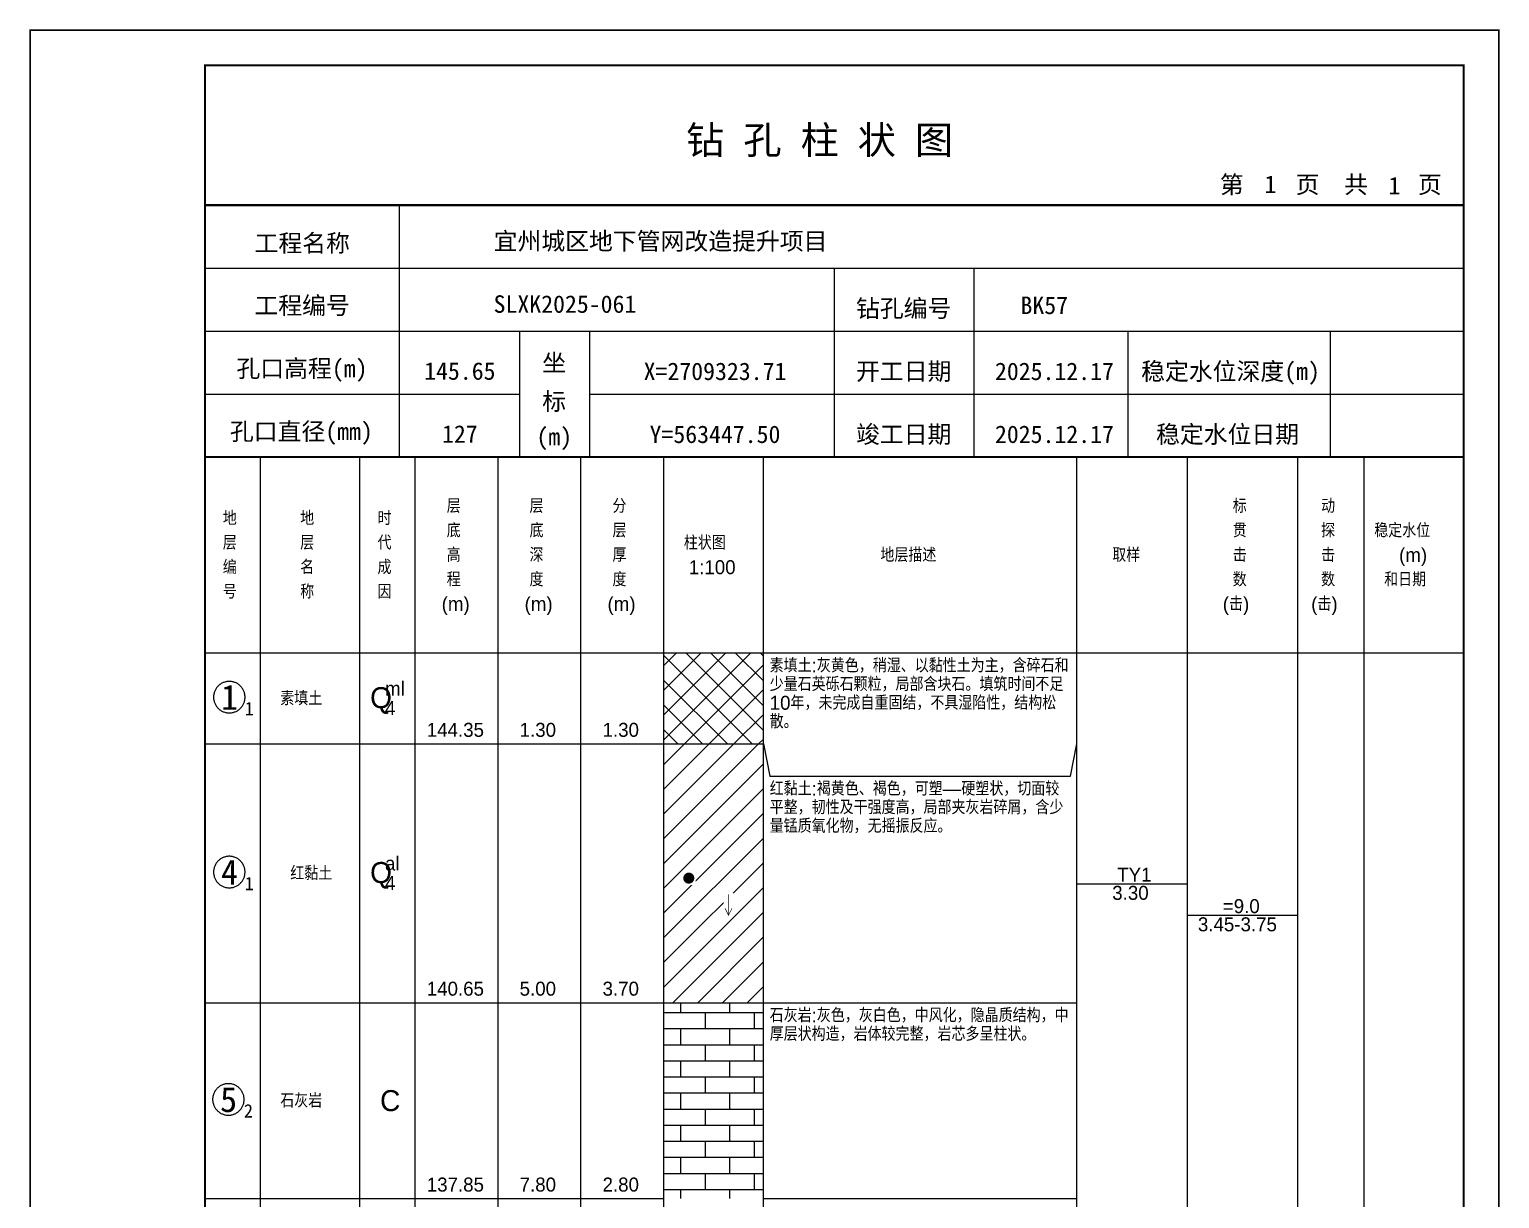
# Model space of a CAD drawing. Header units: millimetres. Extents: x 12489 to 89920, y 4630 to 4927.
# Drawn here: x 24809.3 to 25019.6, y 4759.7 to 4926.8 of the extents above; entities that cross this region are included whole.
import ezdxf
from ezdxf.enums import TextEntityAlignment as Align

# ---------------------------------------------------------------- set-up
doc = ezdxf.new("R2010")
doc.units = ezdxf.units.MM
doc.layers.add('GICAD_QUYANG', color=7, linetype='Continuous')
doc.layers.add('ZZT_TC', color=7, linetype='Continuous')
doc.styles.add('成果图图块', font='', dxfattribs={"height": 2.5})
doc.styles.add('成果图模板', font='')
doc.styles.add('成果图模板标题', font='simhei.ttf')
doc.styles.add('成果图表体', font='Comfont.shx', dxfattribs={"height": 2, "bigfont": 'Hztxt12a.shx'})
doc.styles.get('成果图图块').set_extended_font_data('FangSong_GB2312')
doc.styles.get('成果图模板').set_extended_font_data('FangSong_GB2312')

# ---------------------------------------------------------------- blocks, each defined once
blk = doc.blocks.new('DCBH-1-1-1030', base_point=(0.3, -0.11))
at = {"layer": 'ZZT_TC', "color": 7}
blk.add_polyline3d([(-0.19, 2.31, 0), (-0.3, 2.31, 0), (-0.41, 2.3, 0), (-0.52, 2.29, 0), (-0.63, 2.27, 0), (-0.73, 2.24, 0), (-0.84, 2.21, 0), (-0.95, 2.18, 0), (-1.05, 2.14, 0), (-1.15, 2.09, 0), (-1.25, 2.04, 0), (-1.35, 1.99, 0), (-1.44, 1.93, 0), (-1.53, 1.87, 0), (-1.62, 1.8, 0), (-1.7, 1.73, 0), (-1.78, 1.65, 0), (-1.86, 1.57, 0), (-1.93, 1.49, 0), (-2, 1.4, 0), (-2.06, 1.31, 0), (-2.12, 1.22, 0), (-2.17, 1.12, 0), (-2.22, 1.02, 0), (-2.27, 0.92, 0), (-2.31, 0.82, 0), (-2.34, 0.71, 0), (-2.37, 0.61, 0), (-2.4, 0.5, 0), (-2.41, 0.39, 0), (-2.43, 0.28, 0), (-2.44, 0.17, 0), (-2.44, 0.06, 0), (-2.44, -0.05, 0), (-2.43, -0.16, 0), (-2.41, -0.27, 0), (-2.4, -0.38, 0), (-2.37, -0.49, 0), (-2.34, -0.6, 0), (-2.31, -0.7, 0), (-2.27, -0.8, 0), (-2.22, -0.9, 0), (-2.17, -1, 0), (-2.12, -1.1, 0), (-2.06, -1.19, 0), (-2, -1.28, 0), (-1.93, -1.37, 0), (-1.86, -1.45, 0), (-1.78, -1.53, 0), (-1.7, -1.61, 0), (-1.62, -1.68, 0), (-1.53, -1.75, 0), (-1.44, -1.81, 0), (-1.35, -1.87, 0), (-1.25, -1.93, 0), (-1.15, -1.98, 0), (-1.05, -2.02, 0), (-0.95, -2.06, 0), (-0.84, -2.1, 0), (-0.73, -2.13, 0), (-0.63, -2.15, 0), (-0.52, -2.17, 0), (-0.41, -2.18, 0), (-0.3, -2.19, 0), (-0.19, -2.19, 0), (-0.08, -2.19, 0), (0.03, -2.18, 0), (0.14, -2.17, 0), (0.25, -2.15, 0), (0.36, -2.13, 0), (0.47, -2.1, 0), (0.57, -2.06, 0), (0.67, -2.02, 0), (0.77, -1.98, 0), (0.87, -1.93, 0), (0.97, -1.87, 0), (1.06, -1.81, 0), (1.15, -1.75, 0), (1.24, -1.68, 0), (1.32, -1.61, 0), (1.4, -1.53, 0), (1.48, -1.45, 0), (1.55, -1.37, 0), (1.62, -1.28, 0), (1.68, -1.19, 0), (1.74, -1.1, 0), (1.8, -1, 0), (1.85, -0.9, 0), (1.89, -0.8, 0), (1.93, -0.7, 0), (1.97, -0.6, 0), (2, -0.49, 0), (2.02, -0.38, 0), (2.04, -0.27, 0), (2.05, -0.16, 0), (2.06, -0.05, 0), (2.06, 0.06, 0), (2.06, 0.17, 0), (2.05, 0.28, 0), (2.04, 0.39, 0), (2.02, 0.5, 0), (2, 0.61, 0), (1.97, 0.71, 0), (1.93, 0.82, 0), (1.89, 0.92, 0), (1.85, 1.02, 0), (1.8, 1.12, 0), (1.74, 1.22, 0), (1.68, 1.31, 0), (1.62, 1.4, 0), (1.55, 1.49, 0), (1.48, 1.57, 0), (1.4, 1.65, 0), (1.32, 1.73, 0), (1.24, 1.8, 0), (1.15, 1.87, 0), (1.06, 1.93, 0), (0.97, 1.99, 0), (0.87, 2.04, 0), (0.77, 2.09, 0), (0.67, 2.14, 0), (0.57, 2.18, 0), (0.47, 2.21, 0), (0.36, 2.24, 0), (0.25, 2.27, 0), (0.14, 2.29, 0), (0.03, 2.3, 0), (-0.08, 2.31, 0), (-0.19, 2.31, 0)], dxfattribs=at)
at = {"style": '成果图图块'}
blk.add_text('1', height=3.57, dxfattribs=at).set_placement((-0.16, -1.74), align=Align.CENTER)
blk.add_text('1', height=1.91, dxfattribs=at).set_placement((2.03, -2.53))
blk = doc.blocks.new('DCBH-1-1-1031', base_point=(0.3, -0.11))
at = {"layer": 'ZZT_TC', "color": 7}
blk.add_polyline3d([(-0.19, 2.31, 0), (-0.3, 2.31, 0), (-0.41, 2.3, 0), (-0.52, 2.29, 0), (-0.63, 2.27, 0), (-0.73, 2.24, 0), (-0.84, 2.21, 0), (-0.95, 2.18, 0), (-1.05, 2.14, 0), (-1.15, 2.09, 0), (-1.25, 2.04, 0), (-1.35, 1.99, 0), (-1.44, 1.93, 0), (-1.53, 1.87, 0), (-1.62, 1.8, 0), (-1.7, 1.73, 0), (-1.78, 1.65, 0), (-1.86, 1.57, 0), (-1.93, 1.49, 0), (-2, 1.4, 0), (-2.06, 1.31, 0), (-2.12, 1.22, 0), (-2.17, 1.12, 0), (-2.22, 1.02, 0), (-2.27, 0.92, 0), (-2.31, 0.82, 0), (-2.34, 0.71, 0), (-2.37, 0.61, 0), (-2.4, 0.5, 0), (-2.41, 0.39, 0), (-2.43, 0.28, 0), (-2.44, 0.17, 0), (-2.44, 0.06, 0), (-2.44, -0.05, 0), (-2.43, -0.16, 0), (-2.41, -0.27, 0), (-2.4, -0.38, 0), (-2.37, -0.49, 0), (-2.34, -0.6, 0), (-2.31, -0.7, 0), (-2.27, -0.8, 0), (-2.22, -0.9, 0), (-2.17, -1, 0), (-2.12, -1.1, 0), (-2.06, -1.19, 0), (-2, -1.28, 0), (-1.93, -1.37, 0), (-1.86, -1.45, 0), (-1.78, -1.53, 0), (-1.7, -1.61, 0), (-1.62, -1.68, 0), (-1.53, -1.75, 0), (-1.44, -1.81, 0), (-1.35, -1.87, 0), (-1.25, -1.93, 0), (-1.15, -1.98, 0), (-1.05, -2.02, 0), (-0.95, -2.06, 0), (-0.84, -2.1, 0), (-0.73, -2.13, 0), (-0.63, -2.15, 0), (-0.52, -2.17, 0), (-0.41, -2.18, 0), (-0.3, -2.19, 0), (-0.19, -2.19, 0), (-0.08, -2.19, 0), (0.03, -2.18, 0), (0.14, -2.17, 0), (0.25, -2.15, 0), (0.36, -2.13, 0), (0.47, -2.1, 0), (0.57, -2.06, 0), (0.67, -2.02, 0), (0.77, -1.98, 0), (0.87, -1.93, 0), (0.97, -1.87, 0), (1.06, -1.81, 0), (1.15, -1.75, 0), (1.24, -1.68, 0), (1.32, -1.61, 0), (1.4, -1.53, 0), (1.48, -1.45, 0), (1.55, -1.37, 0), (1.62, -1.28, 0), (1.68, -1.19, 0), (1.74, -1.1, 0), (1.8, -1, 0), (1.85, -0.9, 0), (1.89, -0.8, 0), (1.93, -0.7, 0), (1.97, -0.6, 0), (2, -0.49, 0), (2.02, -0.38, 0), (2.04, -0.27, 0), (2.05, -0.16, 0), (2.06, -0.05, 0), (2.06, 0.06, 0), (2.06, 0.17, 0), (2.05, 0.28, 0), (2.04, 0.39, 0), (2.02, 0.5, 0), (2, 0.61, 0), (1.97, 0.71, 0), (1.93, 0.82, 0), (1.89, 0.92, 0), (1.85, 1.02, 0), (1.8, 1.12, 0), (1.74, 1.22, 0), (1.68, 1.31, 0), (1.62, 1.4, 0), (1.55, 1.49, 0), (1.48, 1.57, 0), (1.4, 1.65, 0), (1.32, 1.73, 0), (1.24, 1.8, 0), (1.15, 1.87, 0), (1.06, 1.93, 0), (0.97, 1.99, 0), (0.87, 2.04, 0), (0.77, 2.09, 0), (0.67, 2.14, 0), (0.57, 2.18, 0), (0.47, 2.21, 0), (0.36, 2.24, 0), (0.25, 2.27, 0), (0.14, 2.29, 0), (0.03, 2.3, 0), (-0.08, 2.31, 0), (-0.19, 2.31, 0)], dxfattribs=at)
at = {"style": '成果图图块'}
blk.add_text('4', height=3.57, dxfattribs=at).set_placement((-0.16, -1.74), align=Align.CENTER)
blk.add_text('1', height=1.91, dxfattribs=at).set_placement((2.03, -2.53))
blk = doc.blocks.new('DCBH-1-1-1032', base_point=(0.43, -0.11))
at = {"layer": 'ZZT_TC', "color": 7}
blk.add_polyline3d([(-0.19, 2.31, 0), (-0.3, 2.31, 0), (-0.41, 2.3, 0), (-0.52, 2.29, 0), (-0.63, 2.27, 0), (-0.73, 2.24, 0), (-0.84, 2.21, 0), (-0.95, 2.18, 0), (-1.05, 2.14, 0), (-1.15, 2.09, 0), (-1.25, 2.04, 0), (-1.35, 1.99, 0), (-1.44, 1.93, 0), (-1.53, 1.87, 0), (-1.62, 1.8, 0), (-1.7, 1.73, 0), (-1.78, 1.65, 0), (-1.86, 1.57, 0), (-1.93, 1.49, 0), (-2, 1.4, 0), (-2.06, 1.31, 0), (-2.12, 1.22, 0), (-2.17, 1.12, 0), (-2.22, 1.02, 0), (-2.27, 0.92, 0), (-2.31, 0.82, 0), (-2.34, 0.71, 0), (-2.37, 0.61, 0), (-2.4, 0.5, 0), (-2.41, 0.39, 0), (-2.43, 0.28, 0), (-2.44, 0.17, 0), (-2.44, 0.06, 0), (-2.44, -0.05, 0), (-2.43, -0.16, 0), (-2.41, -0.27, 0), (-2.4, -0.38, 0), (-2.37, -0.49, 0), (-2.34, -0.6, 0), (-2.31, -0.7, 0), (-2.27, -0.8, 0), (-2.22, -0.9, 0), (-2.17, -1, 0), (-2.12, -1.1, 0), (-2.06, -1.19, 0), (-2, -1.28, 0), (-1.93, -1.37, 0), (-1.86, -1.45, 0), (-1.78, -1.53, 0), (-1.7, -1.61, 0), (-1.62, -1.68, 0), (-1.53, -1.75, 0), (-1.44, -1.81, 0), (-1.35, -1.87, 0), (-1.25, -1.93, 0), (-1.15, -1.98, 0), (-1.05, -2.02, 0), (-0.95, -2.06, 0), (-0.84, -2.1, 0), (-0.73, -2.13, 0), (-0.63, -2.15, 0), (-0.52, -2.17, 0), (-0.41, -2.18, 0), (-0.3, -2.19, 0), (-0.19, -2.19, 0), (-0.08, -2.19, 0), (0.03, -2.18, 0), (0.14, -2.17, 0), (0.25, -2.15, 0), (0.36, -2.13, 0), (0.47, -2.1, 0), (0.57, -2.06, 0), (0.67, -2.02, 0), (0.77, -1.98, 0), (0.87, -1.93, 0), (0.97, -1.87, 0), (1.06, -1.81, 0), (1.15, -1.75, 0), (1.24, -1.68, 0), (1.32, -1.61, 0), (1.4, -1.53, 0), (1.48, -1.45, 0), (1.55, -1.37, 0), (1.62, -1.28, 0), (1.68, -1.19, 0), (1.74, -1.1, 0), (1.8, -1, 0), (1.85, -0.9, 0), (1.89, -0.8, 0), (1.93, -0.7, 0), (1.97, -0.6, 0), (2, -0.49, 0), (2.02, -0.38, 0), (2.04, -0.27, 0), (2.05, -0.16, 0), (2.06, -0.05, 0), (2.06, 0.06, 0), (2.06, 0.17, 0), (2.05, 0.28, 0), (2.04, 0.39, 0), (2.02, 0.5, 0), (2, 0.61, 0), (1.97, 0.71, 0), (1.93, 0.82, 0), (1.89, 0.92, 0), (1.85, 1.02, 0), (1.8, 1.12, 0), (1.74, 1.22, 0), (1.68, 1.31, 0), (1.62, 1.4, 0), (1.55, 1.49, 0), (1.48, 1.57, 0), (1.4, 1.65, 0), (1.32, 1.73, 0), (1.24, 1.8, 0), (1.15, 1.87, 0), (1.06, 1.93, 0), (0.97, 1.99, 0), (0.87, 2.04, 0), (0.77, 2.09, 0), (0.67, 2.14, 0), (0.57, 2.18, 0), (0.47, 2.21, 0), (0.36, 2.24, 0), (0.25, 2.27, 0), (0.14, 2.29, 0), (0.03, 2.3, 0), (-0.08, 2.31, 0), (-0.19, 2.31, 0)], dxfattribs=at)
at = {"style": '成果图图块'}
blk.add_text('5', height=3.57, dxfattribs=at).set_placement((-0.16, -1.74), align=Align.CENTER)
blk.add_text('2', height=1.91, dxfattribs=at).set_placement((2.03, -2.53))
blk = doc.blocks.new('gkqy1.dwg', base_point=(0.8, 0))
blk.add_wipeout([(-0.2, -0.2), (1.8, -0.2), (1.8, 1.8), (-0.2, 1.8)])
at = {"layer": 'GICAD_QUYANG'}
h = blk.add_hatch(color=7, dxfattribs=at)
edge = h.paths.add_edge_path()
edge.add_arc((0.8, 0.8), 0.8, 0, 360)
blk = doc.blocks.new('zztSLbg.dwg', base_point=(0.5, 0))
blk.add_wipeout([(-0.2, -0.2), (1.2, -0.2), (1.2, 3.2), (-0.2, 3.2)])
at = {"color": 7, "const_width": 0.1}
for points in [[(0.5, 3), (0.5, 0)], [(0, 1), (0.5, 0), (1, 1)]]:
    blk.add_lwpolyline(points, dxfattribs=at)
blk = doc.blocks.new('钻孔柱状图路桥昇龙制图梁世成校核莫家里.dwg57', base_point=(25, 236))
for p, q in [((52.82, 236), (52.82, 272)), ((25, 263), (205, 263)), ((115, 236), (115, 263)), ((135, 236), (135, 263)), ((25, 254), (205, 254)), ((70, 236), (70, 254)), ((80, 236), (80, 254)), ((157, 236), (157, 254)), ((185.95, 236), (185.95, 254)), ((25, 245), (70, 245)), ((80, 245), (205, 245))]:
    blk.add_line(p, q)
for points, const_width in [([(0, 0), (210, 0), (210, 297), (0, 297)], 0.25), ([(25, 5), (205, 5), (205, 292), (25, 292)], 0.3)]:
    blk.add_lwpolyline(points, close=True, dxfattribs=dict(const_width=const_width))
at = {"const_width": 0.3}
for points in [[(25, 272), (205, 272)], [(25, 236), (205, 236)]]:
    blk.add_lwpolyline(points, dxfattribs=at)
for s, height, style, p in [('钻 孔 柱 状 图', 4, '成果图模板标题', (93.8, 279.31)), ('第', 2.5, '成果图模板', (170.12, 273.7)), ('页', 2.5, '成果图模板', (180.96, 273.7)), ('共', 2.5, '成果图模板', (187.88, 273.7)), ('页', 2.5, '成果图模板', (198.44, 273.7)), ('工程名称', 2.5, '成果图模板', (32.07, 265.32)), ('宜州城区地下管网改造提升项目', 2.5, '成果图模板', (66.26, 265.61)), ('工程编号', 2.5, '成果图模板', (32.05, 256.41)), ('SLXK2025-061', 2.5, '成果图模板', (66.26, 256.61)), ('钻孔编号', 2.5, '成果图模板', (118.08, 256)), ('BK57', 2.5, '成果图模板', (141.61, 256.43)), ('孔口高程(m)', 2.5, '成果图模板', (29.48, 247.41)), ('坐', 2.5, '成果图模板', (73.21, 248.24)), ('开工日期', 2.5, '成果图模板', (118.08, 247)), ('稳定水位深度(m)', 2.5, '成果图模板', (158.86, 247)), ('标', 2.5, '成果图模板', (73.21, 242.7)), ('孔口直径(mm)', 2.5, '成果图模板', (28.54, 238.41)), ('(m) ', 2.5, '成果图模板', (72.38, 237.65)), ('竣工日期', 2.5, '成果图模板', (118.08, 238)), ('稳定水位日期', 2.5, '成果图模板', (160.99, 238))]:
    blk.add_text(s, height=height, dxfattribs=dict(style=style)).set_placement(p)
at = {"style": '成果图模板'}
for s, p in [('1', (177.35, 273.74)), ('1', (195.08, 273.53)), ('145.65', (61.43, 247.04)), ('X=2709323.71', (97.92, 247)), ('2025.12.17', (146.46, 247)), ('127', (61.43, 238.04)), ('Y=563447.50', (97.92, 238)), ('2025.12.17', (146.46, 238))]:
    blk.add_text(s, height=2.5, dxfattribs=at).set_placement(p, align=Align.CENTER)

msp = doc.modelspace()

# ---------------------------------------------------------------- hatches: boundary and pattern name
at = {"linetype": 'Continuous'}
h = msp.add_hatch(dxfattribs=at)
h.set_pattern_fill('GKSTT', scale=0.5, style=0, pattern_type=2)
h.set_pattern_definition([(45, (0, 0), (-1.76776695, 1.76776695), []), (135, (0, 0), (-1.76776695, -1.76776695), [])])
h.paths.add_polyline_path([(24900.06, 4824.71), (24914.29, 4824.71), (24914.29, 4837.71), (24900.06, 4837.71)])
h = msp.add_hatch(dxfattribs=at)
h.set_pattern_fill('GKNXT', scale=0.5, style=0, pattern_type=2)
h.set_pattern_definition([(45, (0, 0), (-1.76776695, 1.76776695), [])])
h.paths.add_polyline_path([(24900.06, 4787.71), (24914.29, 4787.71), (24914.29, 4824.71), (24900.06, 4824.71)])
h = msp.add_hatch(dxfattribs=at)
h.set_pattern_fill('GKSHY', scale=0.5, style=0, pattern_type=2)
h.set_pattern_definition([(0, (0, 0), (0, 2.3), []), (90, (0, 0), (-3.5, 2.3), [2.3, -2.3])])
h.paths.add_polyline_path([(24900.06, 4759.71), (24914.29, 4759.71), (24914.29, 4787.71), (24900.06, 4787.71)])

# ---------------------------------------------------------------- linework, layer by layer
at = {"color": 0}
for p, q in [((24834.45, 4837.71), (24842.35, 4837.71)), ((24834.45, 4824.71), (24834.45, 4837.71)), ((24842.35, 4824.71), (24842.35, 4837.71)), ((24834.45, 4824.71), (24842.35, 4824.71)), ((24834.45, 4824.71), (24842.35, 4824.71)), ((24834.45, 4787.71), (24834.45, 4824.71)), ((24842.35, 4787.71), (24842.35, 4824.71)), ((24834.45, 4787.71), (24842.35, 4787.71)), ((24834.45, 4787.71), (24842.35, 4787.71)), ((24834.45, 4759.71), (24834.45, 4787.71)), ((24842.35, 4759.71), (24842.35, 4787.71)), ((24834.45, 4759.71), (24842.35, 4759.71))]:
    msp.add_line(p, q, dxfattribs=at)
for points in [[(24834.45, 4865.71), (24842.35, 4865.71)], [(24834.45, 4837.71), (24834.45, 4865.71)], [(24842.35, 4837.71), (24842.35, 4865.71)], [(24842.35, 4865.71), (24856.58, 4865.71)], [(24842.35, 4837.71), (24842.35, 4865.71)], [(24856.58, 4837.71), (24856.58, 4865.71)], [(24856.58, 4865.71), (24864.49, 4865.71)], [(24856.58, 4837.71), (24856.58, 4865.71)], [(24864.49, 4837.71), (24864.49, 4865.71)], [(24864.49, 4865.71), (24876.35, 4865.71)], [(24864.49, 4837.71), (24864.49, 4865.71)], [(24876.35, 4837.71), (24876.35, 4865.71)], [(24876.35, 4865.71), (24888.2, 4865.71)], [(24876.35, 4837.71), (24876.35, 4865.71)], [(24888.2, 4837.71), (24888.2, 4865.71)], [(24888.2, 4865.71), (24900.06, 4865.71)], [(24888.2, 4837.71), (24888.2, 4865.71)], [(24900.06, 4837.71), (24900.06, 4865.71)], [(24900.06, 4865.71), (24914.29, 4865.71)], [(24900.06, 4837.71), (24900.06, 4865.71)], [(24914.29, 4837.71), (24914.29, 4865.71)], [(24914.29, 4865.71), (24959.11, 4865.71)], [(24914.29, 4837.71), (24914.29, 4865.71)], [(24959.11, 4837.71), (24959.11, 4865.71)], [(24959.11, 4865.71), (24974.92, 4865.71)], [(24959.11, 4837.71), (24959.11, 4865.71)], [(24974.92, 4837.71), (24974.92, 4865.71)], [(24974.92, 4865.71), (24990.73, 4865.71)], [(24974.92, 4837.71), (24974.92, 4865.71)], [(24990.73, 4837.71), (24990.73, 4865.71)], [(24990.73, 4865.71), (25000.22, 4865.71)], [(24990.73, 4837.71), (24990.73, 4865.71)], [(25000.22, 4837.71), (25000.22, 4865.71)], [(25000.22, 4865.71), (25014.45, 4865.71)], [(25000.22, 4837.71), (25000.22, 4865.71)], [(25014.45, 4837.71), (25014.45, 4865.71)], [(24834.45, 4837.71), (24842.35, 4837.71)], [(24834.45, 4643.71), (24834.45, 4837.71)], [(24834.45, 4837.71), (24842.35, 4837.71)], [(24842.35, 4643.71), (24842.35, 4837.71)], [(24842.35, 4837.71), (24856.58, 4837.71)], [(24842.35, 4643.71), (24842.35, 4837.71)], [(24842.35, 4837.71), (24856.58, 4837.71)], [(24842.35, 4837.71), (24856.58, 4837.71)], [(24842.35, 4824.71), (24842.35, 4837.71)], [(24856.58, 4643.71), (24856.58, 4837.71)], [(24856.58, 4824.71), (24856.58, 4837.71)], [(24856.58, 4837.71), (24864.49, 4837.71)], [(24856.58, 4643.71), (24856.58, 4837.71)], [(24856.58, 4837.71), (24864.49, 4837.71)], [(24856.58, 4837.71), (24864.49, 4837.71)], [(24856.58, 4824.71), (24856.58, 4837.71)], [(24864.49, 4643.71), (24864.49, 4837.71)], [(24864.49, 4824.71), (24864.49, 4837.71)], [(24864.49, 4837.71), (24876.35, 4837.71)], [(24864.49, 4643.71), (24864.49, 4837.71)], [(24864.49, 4837.71), (24876.35, 4837.71)], [(24864.49, 4837.71), (24876.35, 4837.71)], [(24864.49, 4824.71), (24864.49, 4837.71)], [(24876.35, 4643.71), (24876.35, 4837.71)], [(24876.35, 4824.71), (24876.35, 4837.71)], [(24876.35, 4837.71), (24888.2, 4837.71)], [(24876.35, 4643.71), (24876.35, 4837.71)], [(24876.35, 4837.71), (24888.2, 4837.71)], [(24876.35, 4837.71), (24888.2, 4837.71)], [(24876.35, 4824.71), (24876.35, 4837.71)], [(24888.2, 4643.71), (24888.2, 4837.71)], [(24888.2, 4824.71), (24888.2, 4837.71)], [(24888.2, 4837.71), (24900.06, 4837.71)], [(24888.2, 4643.71), (24888.2, 4837.71)], [(24888.2, 4837.71), (24900.06, 4837.71)], [(24888.2, 4837.71), (24900.06, 4837.71)], [(24888.2, 4824.71), (24888.2, 4837.71)], [(24900.06, 4643.71), (24900.06, 4837.71)], [(24900.06, 4824.71), (24900.06, 4837.71)], [(24900.06, 4837.71), (24914.29, 4837.71)], [(24900.06, 4643.71), (24900.06, 4837.71)], [(24900.06, 4837.71), (24914.29, 4837.71)], [(24914.29, 4643.71), (24914.29, 4837.71)], [(24914.29, 4837.71), (24959.11, 4837.71)], [(24914.29, 4643.71), (24914.29, 4837.71)], [(24914.29, 4837.71), (24959.11, 4837.71)], [(24914.29, 4824.71), (24914.29, 4837.71)], [(24959.11, 4643.71), (24959.11, 4837.71)], [(24959.11, 4824.71), (24959.11, 4837.71)], [(24959.11, 4837.71), (24974.92, 4837.71)], [(24959.11, 4643.71), (24959.11, 4837.71)], [(24959.11, 4837.71), (24974.92, 4837.71)], [(24974.92, 4643.71), (24974.92, 4837.71)], [(24974.92, 4837.71), (24990.73, 4837.71)], [(24974.92, 4643.71), (24974.92, 4837.71)], [(24974.92, 4837.71), (24990.73, 4837.71)], [(24990.73, 4643.71), (24990.73, 4837.71)], [(24990.73, 4837.71), (25000.22, 4837.71)], [(24990.73, 4643.71), (24990.73, 4837.71)], [(24990.73, 4837.71), (25000.22, 4837.71)], [(25000.22, 4643.71), (25000.22, 4837.71)], [(25000.22, 4837.71), (25014.45, 4837.71)], [(25000.22, 4643.71), (25000.22, 4837.71)], [(25000.22, 4837.71), (25014.45, 4837.71)], [(25014.45, 4643.71), (25014.45, 4837.71)], [(24842.35, 4824.71), (24856.58, 4824.71)], [(24842.35, 4824.71), (24856.58, 4824.71)], [(24842.35, 4787.71), (24842.35, 4824.71)], [(24856.58, 4787.71), (24856.58, 4824.71)], [(24856.58, 4824.71), (24864.49, 4824.71)], [(24856.58, 4824.71), (24864.49, 4824.71)], [(24856.58, 4787.71), (24856.58, 4824.71)], [(24864.49, 4787.71), (24864.49, 4824.71)], [(24864.49, 4824.71), (24876.35, 4824.71)], [(24864.49, 4824.71), (24876.35, 4824.71)], [(24864.49, 4787.71), (24864.49, 4824.71)], [(24876.35, 4787.71), (24876.35, 4824.71)], [(24876.35, 4824.71), (24888.2, 4824.71)], [(24876.35, 4824.71), (24888.2, 4824.71)], [(24876.35, 4787.71), (24876.35, 4824.71)], [(24888.2, 4787.71), (24888.2, 4824.71)], [(24888.2, 4824.71), (24900.06, 4824.71)], [(24888.2, 4824.71), (24900.06, 4824.71)], [(24888.2, 4787.71), (24888.2, 4824.71)], [(24900.06, 4787.71), (24900.06, 4824.71)], [(24914.29, 4824.71), (24915.19, 4820.11)], [(24914.29, 4787.71), (24914.29, 4824.71)], [(24958.22, 4820.11), (24959.11, 4824.71)], [(24959.11, 4787.71), (24959.11, 4824.71)], [(24915.19, 4820.11), (24958.22, 4820.11)], [(24959.11, 4804.71), (24974.92, 4804.71)], [(24974.92, 4800.21), (24990.73, 4800.21)], [(24842.35, 4787.71), (24856.58, 4787.71)], [(24842.35, 4787.71), (24856.58, 4787.71)], [(24842.35, 4759.71), (24842.35, 4787.71)], [(24856.58, 4759.71), (24856.58, 4787.71)], [(24856.58, 4787.71), (24864.49, 4787.71)], [(24856.58, 4787.71), (24864.49, 4787.71)], [(24856.58, 4759.71), (24856.58, 4787.71)], [(24864.49, 4759.71), (24864.49, 4787.71)], [(24864.49, 4787.71), (24876.35, 4787.71)], [(24864.49, 4787.71), (24876.35, 4787.71)], [(24864.49, 4759.71), (24864.49, 4787.71)], [(24876.35, 4759.71), (24876.35, 4787.71)], [(24876.35, 4787.71), (24888.2, 4787.71)], [(24876.35, 4787.71), (24888.2, 4787.71)], [(24876.35, 4759.71), (24876.35, 4787.71)], [(24888.2, 4759.71), (24888.2, 4787.71)], [(24888.2, 4787.71), (24900.06, 4787.71)], [(24888.2, 4787.71), (24900.06, 4787.71)], [(24888.2, 4759.71), (24888.2, 4787.71)], [(24900.06, 4759.71), (24900.06, 4787.71)], [(24914.29, 4787.71), (24959.11, 4787.71)], [(24914.29, 4787.71), (24959.11, 4787.71)], [(24914.29, 4759.71), (24914.29, 4787.71)], [(24959.11, 4759.71), (24959.11, 4787.71)], [(24842.35, 4759.71), (24856.58, 4759.71)], [(24856.58, 4759.71), (24864.49, 4759.71)], [(24864.49, 4759.71), (24876.35, 4759.71)], [(24876.35, 4759.71), (24888.2, 4759.71)], [(24888.2, 4759.71), (24900.06, 4759.71)], [(24914.29, 4759.71), (24959.11, 4759.71)]]:
    msp.add_lwpolyline(points, dxfattribs=at)
at = {"color": 7, "flags": 128}
for points in [[(24900.06, 4824.71), (24914.29, 4824.71)], [(24900.06, 4787.71), (24914.29, 4787.71)]]:
    msp.add_lwpolyline(points, dxfattribs=at)

# ---------------------------------------------------------------- block references
for name, p in [('DCBH-1-1-1030', (24838.4, 4831.21)), ('DCBH-1-1-1031', (24838.4, 4806.21)), ('DCBH-1-1-1032', (24838.4, 4773.71))]:
    msp.add_blockref(name, p)

# ---------------------------------------------------------------- texts
at = {"color": 0, "style": '成果图表体'}
for s, height, p in [('层', 2, (24869, 4857.71)), ('层', 2, (24880.85, 4857.71)), ('分', 2, (24892.71, 4857.71)), ('标', 2, (24981.41, 4857.71)), ('动', 2, (24994.05, 4857.71)), ('地', 2, (24836.98, 4855.96)), ('地', 2, (24848.05, 4855.96)), ('时', 2, (24859.11, 4855.96)), ('底', 2, (24869, 4854.21)), ('底', 2, (24880.85, 4854.21)), ('层', 2, (24892.71, 4854.21)), ('贯', 2, (24981.41, 4854.21)), ('探', 2, (24994.05, 4854.21)), ('稳定水位', 2, (25001.65, 4854.21)), ('层', 2, (24836.98, 4852.46)), ('层', 2, (24848.05, 4852.46)), ('代', 2, (24859.11, 4852.46)), ('高', 2, (24869, 4850.71)), ('深', 2, (24880.85, 4850.71)), ('厚', 2, (24892.71, 4850.71)), ('柱状图', 2, (24902.91, 4852.46)), ('地层描述', 2, (24931.02, 4850.71)), ('取样', 2, (24964.18, 4850.71)), ('击', 2, (24981.41, 4850.71)), ('击', 2, (24994.05, 4850.71)), ('(m)', 2, (25005.2, 4850.71)), ('编', 2, (24836.98, 4848.96)), ('名', 2, (24848.05, 4848.96)), ('成', 2, (24859.11, 4848.96)), ('1:100', 2, (24903.62, 4848.96)), ('程', 2, (24869, 4847.21)), ('度', 2, (24880.85, 4847.21)), ('度', 2, (24892.71, 4847.21)), ('数', 2, (24981.41, 4847.21)), ('数', 2, (24994.05, 4847.21)), ('和日期', 2, (25003.07, 4847.21)), ('号', 2, (24836.98, 4845.46)), ('称', 2, (24848.05, 4845.46)), ('因', 2, (24859.11, 4845.46)), ('(m)', 2, (24868.28, 4843.71)), ('(m)', 2, (24880.14, 4843.71)), ('(m)', 2, (24892, 4843.71)), ('(击)', 2, (24979.99, 4843.71)), ('(击)', 2, (24992.63, 4843.71)), ('ml', 2, (24860.18, 4831.61)), ('素填土', 2, (24845.2, 4830.21)), ('Q', 3, (24858.05, 4829.81)), ('4', 2, (24860.18, 4828.81)), ('144.35', 2, (24866.15, 4825.71)), ('1.30', 2, (24879.43, 4825.71)), ('1.30', 2, (24891.29, 4825.71)), ('al', 2, (24860.18, 4806.61)), ('红黏土', 2, (24846.63, 4805.21)), ('Q', 3, (24858.05, 4804.81)), ('TY1', 2, (24964.89, 4805.01)), ('4', 2, (24860.18, 4803.81)), ('3.30', 2, (24964.18, 4802.41)), ('=9.0', 2, (24979.99, 4800.51)), ('3.45-3.75', 2, (24976.43, 4797.91)), ('140.65', 2, (24866.15, 4788.71)), ('5.00', 2, (24879.43, 4788.71)), ('3.70', 2, (24891.29, 4788.71)), ('石灰岩', 2, (24845.2, 4772.71)), ('C', 3, (24859.47, 4772.21)), ('137.85', 2, (24866.15, 4760.71)), ('7.80', 2, (24879.43, 4760.71)), ('2.80', 2, (24891.29, 4760.71))]:
    msp.add_text(s, height=height, dxfattribs=at).set_placement(p)
at = {"color": 0, "char_height": 2, "width": 43.0292, "attachment_point": 1, "line_spacing_factor": 0.8, "style": '成果图表体'}
for s, insert in [('素填土:灰黄色，稍湿、以黏性土为主，含碎石和少量石英砾石颗粒，局部含块石。填筑时间不足10年，未完成自重固结，不具湿陷性，结构松散。', (24915.19, 4836.91)), ('红黏土:褐黄色、褐色，可塑—硬塑状，切面较平整，韧性及干强度高，局部夹灰岩碎屑，含少量锰质氧化物，无摇振反应。', (24915.19, 4819.31)), ('石灰岩:灰色，灰白色，中风化，隐晶质结构，中厚层状构造，岩体较完整，岩芯多呈柱状。', (24915.19, 4786.91))]:
    msp.add_mtext(s, dxfattribs=dict(at, insert=insert))

# ---------------------------------------------------------------- next in the draw order: block references
for name, p in [('gkqy1.dwg', (24903.62, 4804.71)), ('zztSLbg.dwg', (24909.31, 4800.21))]:
    msp.add_blockref(name, p)

# ---------------------------------------------------------------- next in the draw order: block references
msp.add_blockref('钻孔柱状图路桥昇龙制图梁世成校核莫家里.dwg57', (24834.45, 4865.71))

doc.saveas('drawing.dxf')
